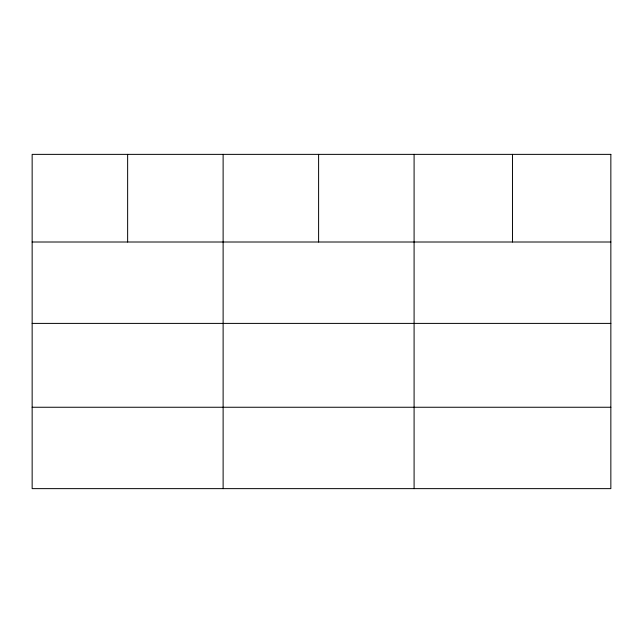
<?xml version="1.0" encoding="UTF-8"?>
<svg xmlns="http://www.w3.org/2000/svg" width="643" height="643" viewBox="0 0 643 643"><rect width="100%" height="100%" fill="white"/><g stroke="black" fill="none" stroke-linecap="round" stroke-linejoin="round"><path stroke-width="0.96" d="M32.15 242.009L610.85 242.009M32.15 323.397L610.85 323.397M32.15 407.252L610.85 407.252M512.471 154.368L512.471 242.009M414.092 154.368L414.092 488.632M318.606 154.368L318.606 242.009M223.121 154.368L223.121 488.632M127.636 154.368L127.636 242.009M610.85 154.368L32.15 154.368L32.15 488.632L610.85 488.632L610.85 154.368"/></g></svg>
